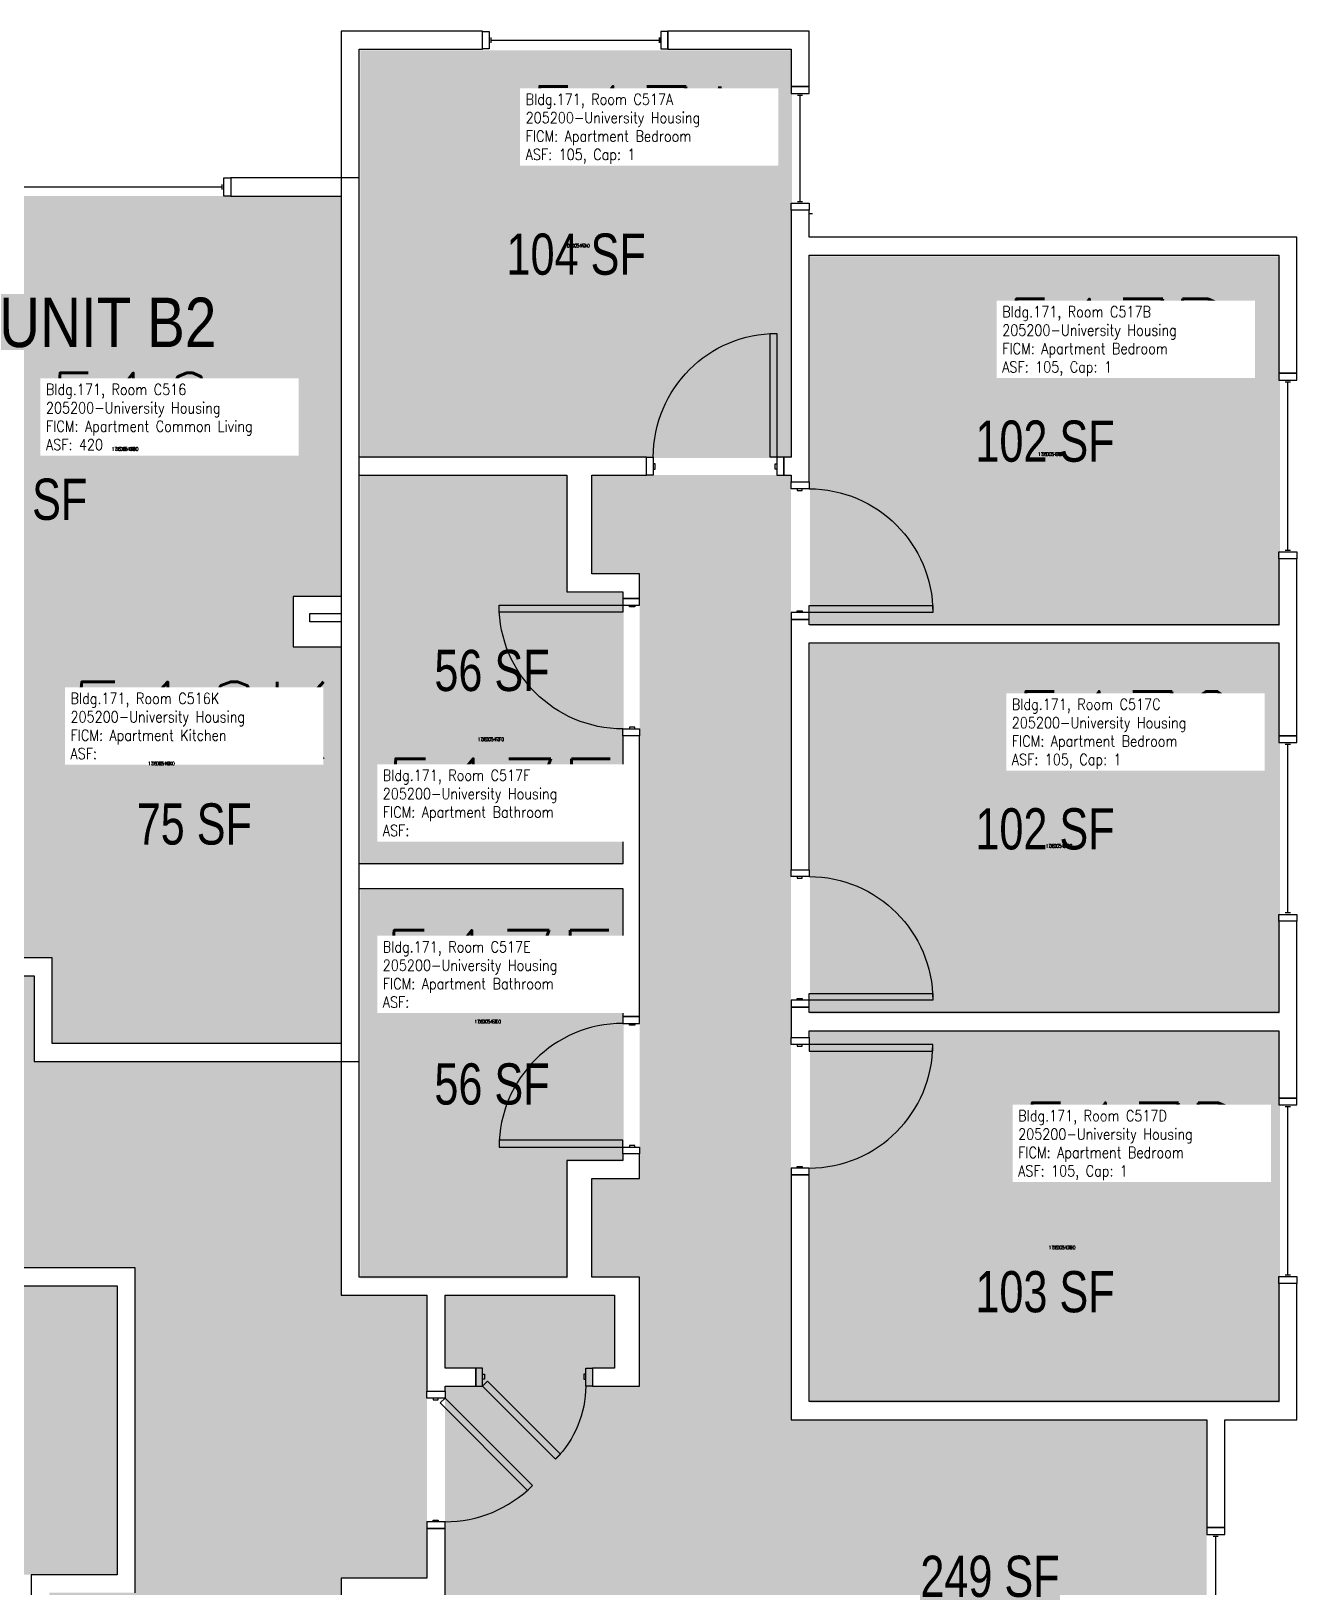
# Model space of a CAD drawing. Header units: inches. Extents: x 56 to 3925, y -1092 to 1470.
# Drawn here: x 3556.1 to 3924.6, y 1016.4 to 1469.6 of the extents above; entities that cross this region are included whole.
import ezdxf
from ezdxf.enums import TextEntityAlignment as Align

# ---------------------------------------------------------------- set-up
doc = ezdxf.new("R2010")
doc.units = ezdxf.units.IN
doc.header["$LTSCALE"] = 48
doc.header["$MEASUREMENT"] = 0
for name, color, linetype in [('A-DOR', 2, 'Continuous'), ('A-GLAZ', 1, 'Continuous'), ('A-IDEN-RNUM', 7, 'Continuous'), ('A-IDEN-SNUM', 4, 'Continuous'), ('A-IDEN-VNUM', 4, 'Continuous'), ('A-MISC', 1, 'Continuous'), ('A-WALL', 5, 'Continuous'), ('AREA-TEXT', 3, 'Continuous'), ('Rooms-Category-Color', 7, 'Continuous'), ('Rooms-College-Color', 7, 'Continuous'), ('Rooms-Department-Color', 7, 'Continuous'), ('Rooms-Division-Color', 7, 'Continuous'), ('Rooms-Information', 7, 'Continuous')]:
    doc.layers.add(name, color=color, linetype=linetype)
doc.styles.add('AREA', font='arial.ttf', dxfattribs={"width": 0.75, "height": 12})
doc.styles.add('ROOMSNUMBER', font='txt.shx', dxfattribs={"height": 0.03})
doc.styles.add('ROOMVNUMBER', font='simplex.shx', dxfattribs={"width": 0.85})
doc.styles.get("Standard").update_dxf_attribs({"font": 'ARIALN.TTF'})

msp = doc.modelspace()

# ---------------------------------------------------------------- hatches: boundary and pattern name
h = msp.add_hatch()
h.set_pattern_fill('ANSI31', color=256, angle=-90, style=0)
h.set_pattern_definition([(315, (4297.48303, 1528.86917), (0.088388348, 0.088388348), [])])
h.paths.add_polyline_path([(3713.53, 1197.4), (3713.53, 1138.66), (3704.32, 1138.66), (3704.32, 1197.4)], flags=9)
at = {"layer": 'Rooms-Category-Color', "true_color": 0x728ef3}
for points in [[(3651.94, 1464.09), (3777.69, 1464.09), (3777.69, 1345.34), (3651.94, 1345.34)], [(3646.38, 1304.98), (3562.23, 1304.98), (3562.23, 1199.86), (3501.11, 1199.86), (3501.11, 1208.81), (3495.86, 1208.81), (3495.86, 1199.86), (3474.66, 1199.86), (3474.66, 1249.23), (3495.86, 1249.23), (3495.86, 1242.81), (3501.11, 1242.81), (3501.11, 1256.48), (3469.41, 1256.48), (3469.41, 1242.61), (3440.66, 1242.61), (3440.66, 1256.48), (3264.63, 1256.48), (3264.63, 1242.61), (3235.88, 1242.61), (3235.88, 1300.61), (3510.88, 1300.61), (3510.88, 1421.61), (3646.38, 1421.61)], [(3782.94, 1404.09), (3919.69, 1404.09), (3919.69, 1296.47), (3782.94, 1296.47)], [(3651.94, 1340.09), (3712.44, 1340.09), (3712.44, 1306.09), (3728.69, 1306.09), (3728.69, 1226.95), (3651.94, 1226.95)], [(3781.76, 929.89), (3781.76, 1014.03), (3676.64, 1014.03), (3676.64, 1075.16), (3685.59, 1075.16), (3685.59, 1080.41), (3676.64, 1080.41), (3676.64, 1101.6), (3726.01, 1101.6), (3726.01, 1080.41), (3719.59, 1080.41), (3719.59, 1075.16), (3733.26, 1075.16), (3733.26, 1106.85), (3719.39, 1106.85), (3719.39, 1135.6), (3733.26, 1135.6), (3733.26, 1311.64), (3719.39, 1311.64), (3719.39, 1340.39), (3777.39, 1340.39), (3777.39, 1065.39), (3898.39, 1065.39), (3898.39, 929.89)], [(3562.23, 1174.86), (3562.23, 1304.98), (3632.38, 1304.98), (3632.38, 1290.36), (3646.38, 1290.36), (3646.38, 1174.86)], [(3782.94, 1291.22), (3919.69, 1291.22), (3919.69, 1183.59), (3782.94, 1183.59)], [(3651.94, 1219.7), (3728.69, 1219.7), (3728.69, 1140.56), (3712.44, 1140.56), (3712.44, 1106.56), (3651.94, 1106.56)], [(3919.69, 1070.34), (3919.69, 1178.34), (3782.94, 1178.34), (3782.94, 1070.34)], [(3581.14, 1020.24), (3451.01, 1020.24), (3451.01, 1090.39), (3465.64, 1090.39), (3465.64, 1104.39), (3581.14, 1104.39)]]:
    msp.add_hatch(color=171, dxfattribs=at).paths.add_polyline_path(points)
at = {"layer": 'Rooms-Category-Color', "true_color": 0xadadad}
for points in [[(2880.39, 1163.39), (2880.39, 1170.26), (3106.65, 1170.26), (3106.65, 1163.67), (3111.9, 1163.67), (3111.9, 1169.64), (3474.68, 1169.64), (3474.68, 1194.64), (3557, 1194.64), (3557, 1169.64), (3646.39, 1169.64), (3646.39, 1101.6), (3671.39, 1101.6), (3671.39, 1019.28), (3646.39, 1019.28), (3586.39, 1019.28), (3586.39, 1109.64), (3166.65, 1109.64), (3166.65, 1085.64), (3111.9, 1085.64), (3111.9, 1091.67), (3106.65, 1091.67), (3106.65, 1086.27), (2880.39, 1086.27), (2880.39, 1091.39), (2873.89, 1091.39), (2873.89, 1163.39)], [(3586.39, 1019.28), (3646.39, 1019.28), (3646.39, 835.24), (3671.39, 835.24), (3671.39, 752.92), (3646.39, 752.92), (3646.39, 22.1), (3671.39, 22.1), (3671.39, -60.22), (3646.39, -60.22), (3646.39, -248.61), (3586.39, -248.61), (3586.39, -215.61), (3587.01, -215.61), (3587.01, -44.24), (3586.39, -44.24), (3586.39, 119.53), (3561.39, 119.53), (3561.39, 201.85), (3586.39, 201.85), (3586.39, 932.67), (3561.39, 932.67), (3561.39, 1014.99), (3586.39, 1014.99)]]:
    msp.add_hatch(color=253, dxfattribs=at).paths.add_polyline_path(points)
at = {"layer": 'Rooms-College-Color', "true_color": 0xadadad}
for points in [[(3651.94, 1464.09), (3777.69, 1464.09), (3777.69, 1345.34), (3651.94, 1345.34)], [(3646.38, 1304.98), (3562.23, 1304.98), (3562.23, 1199.86), (3501.11, 1199.86), (3501.11, 1208.81), (3495.86, 1208.81), (3495.86, 1199.86), (3474.66, 1199.86), (3474.66, 1249.23), (3495.86, 1249.23), (3495.86, 1242.81), (3501.11, 1242.81), (3501.11, 1256.48), (3469.41, 1256.48), (3469.41, 1242.61), (3440.66, 1242.61), (3440.66, 1256.48), (3264.63, 1256.48), (3264.63, 1242.61), (3235.88, 1242.61), (3235.88, 1300.61), (3510.88, 1300.61), (3510.88, 1421.61), (3646.38, 1421.61)], [(3782.94, 1404.09), (3919.69, 1404.09), (3919.69, 1296.47), (3782.94, 1296.47)], [(3651.94, 1340.09), (3712.44, 1340.09), (3712.44, 1306.09), (3728.69, 1306.09), (3728.69, 1226.95), (3651.94, 1226.95)], [(3781.76, 929.89), (3781.76, 1014.03), (3676.64, 1014.03), (3676.64, 1075.16), (3685.59, 1075.16), (3685.59, 1080.41), (3676.64, 1080.41), (3676.64, 1101.6), (3726.01, 1101.6), (3726.01, 1080.41), (3719.59, 1080.41), (3719.59, 1075.16), (3733.26, 1075.16), (3733.26, 1106.85), (3719.39, 1106.85), (3719.39, 1135.6), (3733.26, 1135.6), (3733.26, 1311.64), (3719.39, 1311.64), (3719.39, 1340.39), (3777.39, 1340.39), (3777.39, 1065.39), (3898.39, 1065.39), (3898.39, 929.89)], [(3562.23, 1174.86), (3562.23, 1304.98), (3632.38, 1304.98), (3632.38, 1290.36), (3646.38, 1290.36), (3646.38, 1174.86)], [(3782.94, 1291.22), (3919.69, 1291.22), (3919.69, 1183.59), (3782.94, 1183.59)], [(3651.94, 1219.7), (3728.69, 1219.7), (3728.69, 1140.56), (3712.44, 1140.56), (3712.44, 1106.56), (3651.94, 1106.56)], [(2880.39, 1163.39), (2880.39, 1170.26), (3106.65, 1170.26), (3106.65, 1163.67), (3111.9, 1163.67), (3111.9, 1169.64), (3474.68, 1169.64), (3474.68, 1194.64), (3557, 1194.64), (3557, 1169.64), (3646.39, 1169.64), (3646.39, 1101.6), (3671.39, 1101.6), (3671.39, 1019.28), (3646.39, 1019.28), (3586.39, 1019.28), (3586.39, 1109.64), (3166.65, 1109.64), (3166.65, 1085.64), (3111.9, 1085.64), (3111.9, 1091.67), (3106.65, 1091.67), (3106.65, 1086.27), (2880.39, 1086.27), (2880.39, 1091.39), (2873.89, 1091.39), (2873.89, 1163.39)], [(3919.69, 1070.34), (3919.69, 1178.34), (3782.94, 1178.34), (3782.94, 1070.34)], [(3581.14, 1020.24), (3451.01, 1020.24), (3451.01, 1090.39), (3465.64, 1090.39), (3465.64, 1104.39), (3581.14, 1104.39)], [(3586.39, 1019.28), (3646.39, 1019.28), (3646.39, 835.24), (3671.39, 835.24), (3671.39, 752.92), (3646.39, 752.92), (3646.39, 22.1), (3671.39, 22.1), (3671.39, -60.22), (3646.39, -60.22), (3646.39, -248.61), (3586.39, -248.61), (3586.39, -215.61), (3587.01, -215.61), (3587.01, -44.24), (3586.39, -44.24), (3586.39, 119.53), (3561.39, 119.53), (3561.39, 201.85), (3586.39, 201.85), (3586.39, 932.67), (3561.39, 932.67), (3561.39, 1014.99), (3586.39, 1014.99)]]:
    msp.add_hatch(color=253, dxfattribs=at).paths.add_polyline_path(points)
at = {"layer": 'Rooms-Department-Color', "true_color": 0x604aed}
for points in [[(3651.94, 1464.09), (3777.69, 1464.09), (3777.69, 1345.34), (3651.94, 1345.34)], [(3646.38, 1304.98), (3562.23, 1304.98), (3562.23, 1199.86), (3501.11, 1199.86), (3501.11, 1208.81), (3495.86, 1208.81), (3495.86, 1199.86), (3474.66, 1199.86), (3474.66, 1249.23), (3495.86, 1249.23), (3495.86, 1242.81), (3501.11, 1242.81), (3501.11, 1256.48), (3469.41, 1256.48), (3469.41, 1242.61), (3440.66, 1242.61), (3440.66, 1256.48), (3264.63, 1256.48), (3264.63, 1242.61), (3235.88, 1242.61), (3235.88, 1300.61), (3510.88, 1300.61), (3510.88, 1421.61), (3646.38, 1421.61)], [(3782.94, 1404.09), (3919.69, 1404.09), (3919.69, 1296.47), (3782.94, 1296.47)], [(3651.94, 1340.09), (3712.44, 1340.09), (3712.44, 1306.09), (3728.69, 1306.09), (3728.69, 1226.95), (3651.94, 1226.95)], [(3781.76, 929.89), (3781.76, 1014.03), (3676.64, 1014.03), (3676.64, 1075.16), (3685.59, 1075.16), (3685.59, 1080.41), (3676.64, 1080.41), (3676.64, 1101.6), (3726.01, 1101.6), (3726.01, 1080.41), (3719.59, 1080.41), (3719.59, 1075.16), (3733.26, 1075.16), (3733.26, 1106.85), (3719.39, 1106.85), (3719.39, 1135.6), (3733.26, 1135.6), (3733.26, 1311.64), (3719.39, 1311.64), (3719.39, 1340.39), (3777.39, 1340.39), (3777.39, 1065.39), (3898.39, 1065.39), (3898.39, 929.89)], [(3562.23, 1174.86), (3562.23, 1304.98), (3632.38, 1304.98), (3632.38, 1290.36), (3646.38, 1290.36), (3646.38, 1174.86)], [(3782.94, 1291.22), (3919.69, 1291.22), (3919.69, 1183.59), (3782.94, 1183.59)], [(3651.94, 1219.7), (3728.69, 1219.7), (3728.69, 1140.56), (3712.44, 1140.56), (3712.44, 1106.56), (3651.94, 1106.56)], [(3919.69, 1070.34), (3919.69, 1178.34), (3782.94, 1178.34), (3782.94, 1070.34)], [(3581.14, 1020.24), (3451.01, 1020.24), (3451.01, 1090.39), (3465.64, 1090.39), (3465.64, 1104.39), (3581.14, 1104.39)]]:
    msp.add_hatch(color=173, dxfattribs=at).paths.add_polyline_path(points)
at = {"layer": 'Rooms-Department-Color', "true_color": 0xacacac}
for points in [[(2880.39, 1163.39), (2880.39, 1170.26), (3106.65, 1170.26), (3106.65, 1163.67), (3111.9, 1163.67), (3111.9, 1169.64), (3474.68, 1169.64), (3474.68, 1194.64), (3557, 1194.64), (3557, 1169.64), (3646.39, 1169.64), (3646.39, 1101.6), (3671.39, 1101.6), (3671.39, 1019.28), (3646.39, 1019.28), (3586.39, 1019.28), (3586.39, 1109.64), (3166.65, 1109.64), (3166.65, 1085.64), (3111.9, 1085.64), (3111.9, 1091.67), (3106.65, 1091.67), (3106.65, 1086.27), (2880.39, 1086.27), (2880.39, 1091.39), (2873.89, 1091.39), (2873.89, 1163.39)], [(3586.39, 1019.28), (3646.39, 1019.28), (3646.39, 835.24), (3671.39, 835.24), (3671.39, 752.92), (3646.39, 752.92), (3646.39, 22.1), (3671.39, 22.1), (3671.39, -60.22), (3646.39, -60.22), (3646.39, -248.61), (3586.39, -248.61), (3586.39, -215.61), (3587.01, -215.61), (3587.01, -44.24), (3586.39, -44.24), (3586.39, 119.53), (3561.39, 119.53), (3561.39, 201.85), (3586.39, 201.85), (3586.39, 932.67), (3561.39, 932.67), (3561.39, 1014.99), (3586.39, 1014.99)]]:
    msp.add_hatch(color=253, dxfattribs=at).paths.add_polyline_path(points)
at = {"layer": 'Rooms-Division-Color', "true_color": 0x604aed}
for points in [[(3651.94, 1464.09), (3777.69, 1464.09), (3777.69, 1345.34), (3651.94, 1345.34)], [(3646.38, 1304.98), (3562.23, 1304.98), (3562.23, 1199.86), (3501.11, 1199.86), (3501.11, 1208.81), (3495.86, 1208.81), (3495.86, 1199.86), (3474.66, 1199.86), (3474.66, 1249.23), (3495.86, 1249.23), (3495.86, 1242.81), (3501.11, 1242.81), (3501.11, 1256.48), (3469.41, 1256.48), (3469.41, 1242.61), (3440.66, 1242.61), (3440.66, 1256.48), (3264.63, 1256.48), (3264.63, 1242.61), (3235.88, 1242.61), (3235.88, 1300.61), (3510.88, 1300.61), (3510.88, 1421.61), (3646.38, 1421.61)], [(3782.94, 1404.09), (3919.69, 1404.09), (3919.69, 1296.47), (3782.94, 1296.47)], [(3651.94, 1340.09), (3712.44, 1340.09), (3712.44, 1306.09), (3728.69, 1306.09), (3728.69, 1226.95), (3651.94, 1226.95)], [(3781.76, 929.89), (3781.76, 1014.03), (3676.64, 1014.03), (3676.64, 1075.16), (3685.59, 1075.16), (3685.59, 1080.41), (3676.64, 1080.41), (3676.64, 1101.6), (3726.01, 1101.6), (3726.01, 1080.41), (3719.59, 1080.41), (3719.59, 1075.16), (3733.26, 1075.16), (3733.26, 1106.85), (3719.39, 1106.85), (3719.39, 1135.6), (3733.26, 1135.6), (3733.26, 1311.64), (3719.39, 1311.64), (3719.39, 1340.39), (3777.39, 1340.39), (3777.39, 1065.39), (3898.39, 1065.39), (3898.39, 929.89)], [(3562.23, 1174.86), (3562.23, 1304.98), (3632.38, 1304.98), (3632.38, 1290.36), (3646.38, 1290.36), (3646.38, 1174.86)], [(3782.94, 1291.22), (3919.69, 1291.22), (3919.69, 1183.59), (3782.94, 1183.59)], [(3651.94, 1219.7), (3728.69, 1219.7), (3728.69, 1140.56), (3712.44, 1140.56), (3712.44, 1106.56), (3651.94, 1106.56)], [(3919.69, 1070.34), (3919.69, 1178.34), (3782.94, 1178.34), (3782.94, 1070.34)], [(3581.14, 1020.24), (3451.01, 1020.24), (3451.01, 1090.39), (3465.64, 1090.39), (3465.64, 1104.39), (3581.14, 1104.39)]]:
    msp.add_hatch(color=173, dxfattribs=at).paths.add_polyline_path(points)
at = {"layer": 'Rooms-Division-Color', "true_color": 0xadadad}
for points in [[(2880.39, 1163.39), (2880.39, 1170.26), (3106.65, 1170.26), (3106.65, 1163.67), (3111.9, 1163.67), (3111.9, 1169.64), (3474.68, 1169.64), (3474.68, 1194.64), (3557, 1194.64), (3557, 1169.64), (3646.39, 1169.64), (3646.39, 1101.6), (3671.39, 1101.6), (3671.39, 1019.28), (3646.39, 1019.28), (3586.39, 1019.28), (3586.39, 1109.64), (3166.65, 1109.64), (3166.65, 1085.64), (3111.9, 1085.64), (3111.9, 1091.67), (3106.65, 1091.67), (3106.65, 1086.27), (2880.39, 1086.27), (2880.39, 1091.39), (2873.89, 1091.39), (2873.89, 1163.39)], [(3586.39, 1019.28), (3646.39, 1019.28), (3646.39, 835.24), (3671.39, 835.24), (3671.39, 752.92), (3646.39, 752.92), (3646.39, 22.1), (3671.39, 22.1), (3671.39, -60.22), (3646.39, -60.22), (3646.39, -248.61), (3586.39, -248.61), (3586.39, -215.61), (3587.01, -215.61), (3587.01, -44.24), (3586.39, -44.24), (3586.39, 119.53), (3561.39, 119.53), (3561.39, 201.85), (3586.39, 201.85), (3586.39, 932.67), (3561.39, 932.67), (3561.39, 1014.99), (3586.39, 1014.99)]]:
    msp.add_hatch(color=253, dxfattribs=at).paths.add_polyline_path(points)

# ---------------------------------------------------------------- linework, layer by layer
at = {"layer": 'A-DOR'}
for points in [[(3773.27, 1345.64), (3771.27, 1345.64), (3771.27, 1381.64), (3773.27, 1381.64)], [(3737.27, 1340.39), (3735.27, 1340.39), (3735.27, 1345.64), (3737.27, 1345.64)], [(3737.27, 1342.14), (3737.77, 1342.14), (3737.77, 1343.64), (3737.27, 1343.64)], [(3773.27, 1342.14), (3772.77, 1342.14), (3772.77, 1343.64), (3773.27, 1343.64)], [(3773.27, 1340.39), (3775.27, 1340.39), (3775.27, 1345.64), (3773.27, 1345.64)], [(3777.39, 1336.39), (3777.39, 1338.39), (3782.64, 1338.39), (3782.64, 1336.39)], [(3779.14, 1336.39), (3779.14, 1335.89), (3780.64, 1335.89), (3780.64, 1336.39)], [(3728.39, 1302.5), (3728.39, 1300.5), (3692.39, 1300.5), (3692.39, 1302.5)], [(3733.26, 1302.5), (3733.26, 1304.5), (3728.39, 1304.5), (3728.39, 1302.5)], [(3731.89, 1302.5), (3731.89, 1302), (3730.39, 1302), (3730.39, 1302.5)], [(3779.14, 1300.39), (3779.14, 1300.89), (3780.64, 1300.89), (3780.64, 1300.39)], [(3782.64, 1300.39), (3782.64, 1302.39), (3818.64, 1302.39), (3818.64, 1300.39)], [(3777.39, 1300.39), (3777.39, 1298.39), (3782.64, 1298.39), (3782.64, 1300.39)], [(3733.26, 1266.5), (3733.26, 1264.5), (3728.39, 1264.5), (3728.39, 1266.5)], [(3731.89, 1266.5), (3731.89, 1267), (3730.39, 1267), (3730.39, 1266.5)], [(3777.39, 1223.51), (3777.39, 1225.51), (3782.64, 1225.51), (3782.64, 1223.51)], [(3779.14, 1223.51), (3779.14, 1223.01), (3780.64, 1223.01), (3780.64, 1223.51)], [(3777.39, 1187.51), (3777.39, 1185.51), (3782.64, 1185.51), (3782.64, 1187.51)], [(3779.14, 1187.51), (3779.14, 1188.01), (3780.64, 1188.01), (3780.64, 1187.51)], [(3782.64, 1187.51), (3782.64, 1189.51), (3818.64, 1189.51), (3818.64, 1187.51)], [(3733.26, 1180.75), (3733.26, 1182.75), (3728.39, 1182.75), (3728.39, 1180.75)], [(3731.89, 1180.75), (3731.89, 1180.25), (3730.39, 1180.25), (3730.39, 1180.75)], [(3777.39, 1174.64), (3777.39, 1176.64), (3782.64, 1176.64), (3782.64, 1174.64)], [(3779.14, 1174.64), (3779.14, 1174.14), (3780.64, 1174.14), (3780.64, 1174.64)], [(3782.64, 1174.64), (3782.64, 1172.64), (3818.64, 1172.64), (3818.64, 1174.64)], [(3728.39, 1144.75), (3728.39, 1146.75), (3692.39, 1146.75), (3692.39, 1144.75)], [(3733.26, 1144.75), (3733.26, 1142.75), (3728.39, 1142.75), (3728.39, 1144.75)], [(3731.89, 1144.75), (3731.89, 1145.25), (3730.39, 1145.25), (3730.39, 1144.75)], [(3777.39, 1138.64), (3777.39, 1136.64), (3782.64, 1136.64), (3782.64, 1138.64)], [(3779.14, 1138.64), (3779.14, 1139.14), (3780.64, 1139.14), (3780.64, 1138.64)], [(3687.59, 1080.41), (3685.59, 1080.41), (3685.59, 1075.16), (3687.59, 1075.16)], [(3687.59, 1078.66), (3688.09, 1078.66), (3688.09, 1077.16), (3687.59, 1077.16)], [(3717.59, 1078.66), (3717.09, 1078.66), (3717.09, 1077.16), (3717.59, 1077.16)], [(3717.59, 1080.41), (3719.59, 1080.41), (3719.59, 1075.16), (3717.59, 1075.16)], [(3687.59, 1075.16), (3689, 1076.57), (3710.22, 1055.36), (3708.8, 1053.94)], [(3671.39, 1071.67), (3671.39, 1073.67), (3676.64, 1073.67), (3676.64, 1071.67)], [(3673.14, 1071.67), (3673.14, 1071.17), (3674.64, 1071.17), (3674.64, 1071.67)], [(3676.64, 1071.67), (3675.23, 1070.25), (3700.68, 1044.8), (3702.1, 1046.21)], [(3671.39, 1035.67), (3671.39, 1033.67), (3676.64, 1033.67), (3676.64, 1035.67)], [(3673.14, 1035.67), (3673.14, 1036.17), (3674.64, 1036.17), (3674.64, 1035.67)]]:
    msp.add_lwpolyline(points, close=True, dxfattribs=at)
at = {"layer": 'A-DOR', "extrusion": (0, 0, -1)}
for centre, radius, start, end in [((-3773.27, 1345.64), 36, 0, 90), ((-3782.64, 1300.39), 36, 90, 180), ((-3728.39, 1302.5), 36, 270, 0), ((-3782.64, 1187.51), 36, 90, 180), ((-3687.59, 1075.16), 30, 180, 225)]:
    msp.add_arc(centre, radius, start, end, dxfattribs=at)
at = {"layer": 'A-DOR'}
for centre, start, end in [((3728.39, 1144.75), 90, 180), ((3782.64, 1174.64), 270, 0), ((3676.64, 1071.67), 270, 315)]:
    msp.add_arc(centre, 36, start, end, dxfattribs=at)
at = {"layer": 'A-GLAZ'}
for p, q in [((3687.51, 1464.51), (3687.51, 1469.51)), ((3687.51, 1469.51), (3689.51, 1469.51)), ((3689.51, 1469.51), (3689.51, 1464.51)), ((3741.51, 1469.51), (3739.51, 1469.51)), ((3739.51, 1469.51), (3739.51, 1464.51)), ((3741.51, 1464.51), (3741.51, 1469.51)), ((3689.51, 1464.51), (3687.51, 1464.51)), ((3689.51, 1467.76), (3689.51, 1466.26)), ((3690.01, 1467.76), (3690.01, 1466.26)), ((3690.01, 1467.01), (3739.01, 1467.01)), ((3739.01, 1467.76), (3739.01, 1466.26)), ((3739.51, 1466.26), (3739.51, 1467.76)), ((3739.51, 1464.51), (3741.51, 1464.51)), ((3779.26, 1451.01), (3780.76, 1451.01)), ((3780.01, 1420.01), (3780.01, 1451.01)), ((3611.78, 1424.26), (3544.78, 1424.26)), ((3611.78, 1423.51), (3611.78, 1425.01)), ((3779.26, 1420.01), (3780.76, 1420.01)), ((3782.64, 1416.51), (3783.64, 1416.51)), ((3921.26, 1367.54), (3922.76, 1367.54)), ((3922.01, 1318.54), (3922.01, 1367.54)), ((3921.26, 1318.54), (3922.76, 1318.54)), ((3921.26, 1262.01), (3922.76, 1262.01)), ((3922.01, 1213.01), (3922.01, 1262.01)), ((3921.26, 1213.01), (3922.76, 1213.01)), ((3921.26, 1156.54), (3922.76, 1156.54)), ((3922.01, 1107.54), (3922.01, 1156.54)), ((3921.26, 1107.54), (3922.76, 1107.54)), ((3900.26, 1031.5), (3901.76, 1031.5)), ((3901.01, 964.5), (3901.01, 1031.5))]:
    msp.add_line(p, q, dxfattribs=at)
for points in [[(3782.64, 1451.51), (3782.64, 1453.51), (3777.39, 1453.51), (3777.39, 1451.51)], [(3612.28, 1426.89), (3614.28, 1426.89), (3614.28, 1421.64), (3612.28, 1421.64)], [(3782.64, 1419.51), (3782.64, 1417.51), (3777.39, 1417.51), (3777.39, 1419.51)], [(3924.64, 1368.04), (3924.64, 1370.04), (3919.39, 1370.04), (3919.39, 1368.04)], [(3924.64, 1318.04), (3924.64, 1316.04), (3919.39, 1316.04), (3919.39, 1318.04)], [(3924.64, 1262.51), (3924.64, 1264.51), (3919.39, 1264.51), (3919.39, 1262.51)], [(3924.64, 1212.51), (3924.64, 1210.51), (3919.39, 1210.51), (3919.39, 1212.51)], [(3924.64, 1157.04), (3924.64, 1159.04), (3919.39, 1159.04), (3919.39, 1157.04)], [(3924.64, 1107.04), (3924.64, 1105.04), (3919.39, 1105.04), (3919.39, 1107.04)], [(3903.64, 1032), (3903.64, 1034), (3898.39, 1034), (3898.39, 1032)]]:
    msp.add_lwpolyline(points, close=True, dxfattribs=at)
at = {"layer": 'A-WALL'}
for p, q in [((3646.39, 1469.64), (3646.39, 1412.25)), ((3687.51, 1469.64), (3646.39, 1469.64)), ((3646.39, 1469.64), (3646.39, 1341.01)), ((3687.51, 1464.39), (3687.51, 1469.64)), ((3782.64, 1469.64), (3741.51, 1469.64)), ((3741.51, 1469.64), (3741.51, 1464.39)), ((3782.64, 1453.51), (3782.64, 1469.64)), ((3651.64, 1412.25), (3651.64, 1464.39)), ((3651.64, 1464.39), (3687.51, 1464.39)), ((3651.64, 1345.64), (3651.64, 1464.39)), ((3741.51, 1464.39), (3777.39, 1464.39)), ((3777.39, 1464.39), (3777.39, 1453.51)), ((3777.39, 1453.51), (3782.64, 1453.51)), ((3651.65, 1426.89), (3614.28, 1426.89)), ((3614.28, 1426.89), (3614.28, 1421.64)), ((3651.65, 1169.64), (3651.65, 1426.89)), ((3614.28, 1421.64), (3646.4, 1421.64)), ((3646.4, 1421.64), (3646.4, 1305.01)), ((3782.64, 1417.51), (3777.39, 1417.51)), ((3777.39, 1417.51), (3777.39, 1409.01)), ((3782.64, 1409.64), (3782.64, 1417.51)), ((3924.64, 1409.64), (3782.64, 1409.64)), ((3924.64, 1370.04), (3924.64, 1409.64)), ((3777.39, 1409.01), (3777.39, 1345.64)), ((3782.64, 1404.39), (3919.39, 1404.39)), ((3782.64, 1338.39), (3782.64, 1404.39)), ((3919.39, 1404.39), (3919.39, 1370.04)), ((3919.39, 1370.04), (3924.64, 1370.04)), ((3732.64, 1345.64), (3651.64, 1345.64)), ((3735.27, 1345.64), (3732.64, 1345.64)), ((3735.27, 1340.39), (3735.27, 1345.64)), ((3777.39, 1345.64), (3775.27, 1345.64)), ((3775.27, 1345.64), (3775.27, 1340.39)), ((3646.39, 1341.01), (3646.39, 1101.6)), ((3651.64, 1340.39), (3712.14, 1340.39)), ((3651.64, 1227.25), (3651.64, 1340.39)), ((3712.14, 1340.39), (3712.14, 1306.39)), ((3719.39, 1340.39), (3732.64, 1340.39)), ((3719.39, 1311.64), (3719.39, 1340.39)), ((3732.64, 1340.39), (3735.27, 1340.39)), ((3775.27, 1340.39), (3777.39, 1340.39)), ((3777.39, 1340.39), (3777.39, 1338.39)), ((3777.39, 1338.39), (3782.64, 1338.39)), ((3924.64, 1316.04), (3919.39, 1316.04)), ((3919.39, 1316.04), (3919.39, 1296.76)), ((3924.64, 1264.51), (3924.64, 1316.04)), ((3733.26, 1311.64), (3719.39, 1311.64)), ((3733.26, 1304.5), (3733.26, 1311.64)), ((3712.14, 1306.39), (3728.39, 1306.39)), ((3728.39, 1306.39), (3728.39, 1304.5)), ((3632.4, 1305.01), (3632.4, 1290.39)), ((3646.4, 1305.01), (3632.4, 1305.01)), ((3728.39, 1304.5), (3733.26, 1304.5)), ((3637.27, 1297.64), (3637.27, 1300.14)), ((3637.27, 1300.14), (3646.4, 1300.14)), ((3646.4, 1297.64), (3637.27, 1297.64)), ((3646.4, 1300.14), (3646.4, 1297.64)), ((3782.64, 1298.39), (3777.39, 1298.39)), ((3777.39, 1298.39), (3777.39, 1225.51)), ((3782.64, 1296.76), (3782.64, 1298.39)), ((3919.39, 1296.76), (3782.64, 1296.76)), ((3632.4, 1290.39), (3646.4, 1290.39)), ((3646.4, 1290.39), (3646.4, 1174.89)), ((3782.64, 1291.51), (3919.39, 1291.51)), ((3782.64, 1225.51), (3782.64, 1291.51)), ((3919.39, 1291.51), (3919.39, 1264.51)), ((3733.26, 1264.5), (3728.39, 1264.5)), ((3728.39, 1264.5), (3728.39, 1227.25)), ((3733.26, 1182.75), (3733.26, 1264.5)), ((3919.39, 1264.51), (3924.64, 1264.51)), ((3728.39, 1227.25), (3651.64, 1227.25)), ((3777.39, 1225.51), (3782.64, 1225.51)), ((3651.64, 1220), (3728.39, 1220)), ((3651.64, 1106.85), (3651.64, 1220)), ((3728.39, 1220), (3728.39, 1182.75)), ((3924.64, 1210.51), (3919.39, 1210.51)), ((3919.39, 1210.51), (3919.39, 1183.89)), ((3924.64, 1159.04), (3924.64, 1210.51)), ((3562.25, 1199.89), (3542.61, 1199.89)), ((3562.25, 1174.89), (3562.25, 1199.89)), ((3542.61, 1194.64), (3557, 1194.64)), ((3557, 1194.64), (3557, 1169.64)), ((3782.64, 1185.51), (3777.39, 1185.51)), ((3777.39, 1185.51), (3777.39, 1176.64)), ((3782.64, 1183.89), (3782.64, 1185.51)), ((3919.39, 1183.89), (3782.64, 1183.89)), ((3728.39, 1182.75), (3733.26, 1182.75)), ((3782.64, 1178.64), (3919.39, 1178.64)), ((3782.64, 1176.64), (3782.64, 1178.64)), ((3919.39, 1178.64), (3919.39, 1159.04)), ((3646.4, 1174.89), (3562.25, 1174.89)), ((3777.39, 1176.64), (3782.64, 1176.64)), ((3557, 1169.64), (3651.65, 1169.64)), ((3919.39, 1159.04), (3924.64, 1159.04)), ((3733.26, 1142.75), (3728.39, 1142.75)), ((3728.39, 1142.75), (3728.39, 1140.85)), ((3733.26, 1135.6), (3733.26, 1142.75)), ((3728.39, 1140.85), (3712.14, 1140.85)), ((3712.14, 1140.85), (3712.14, 1106.85)), ((3719.39, 1135.6), (3733.26, 1135.6)), ((3719.39, 1106.85), (3719.39, 1135.6)), ((3782.64, 1136.64), (3777.39, 1136.64)), ((3777.39, 1136.64), (3777.39, 1065.39)), ((3782.64, 1070.64), (3782.64, 1136.64)), ((3586.39, 1109.64), (3329.14, 1109.64)), ((3586.39, 1014.99), (3586.39, 1109.64)), ((3712.14, 1106.85), (3651.64, 1106.85)), ((3733.26, 1106.85), (3719.39, 1106.85)), ((3733.26, 1075.16), (3733.26, 1106.85)), ((3465.64, 1104.39), (3581.14, 1104.39)), ((3581.14, 1104.39), (3581.14, 1020.24)), ((3646.39, 1101.6), (3671.39, 1101.6)), ((3671.39, 1101.6), (3671.39, 1073.67)), ((3676.64, 1080.41), (3676.64, 1101.6)), ((3676.64, 1101.6), (3726.01, 1101.6)), ((3726.01, 1101.6), (3726.01, 1080.41)), ((3924.64, 1105.04), (3919.39, 1105.04)), ((3919.39, 1105.04), (3919.39, 1070.64)), ((3924.64, 1065.39), (3924.64, 1105.04)), ((3685.59, 1080.41), (3676.64, 1080.41)), ((3685.59, 1075.16), (3685.59, 1080.41)), ((3726.01, 1080.41), (3719.59, 1080.41)), ((3719.59, 1080.41), (3719.59, 1075.16)), ((3676.64, 1075.16), (3685.59, 1075.16)), ((3676.64, 1073.67), (3676.64, 1075.16)), ((3719.59, 1075.16), (3733.26, 1075.16)), ((3671.39, 1073.67), (3676.64, 1073.67)), ((3919.39, 1070.64), (3782.64, 1070.64)), ((3777.39, 1065.39), (3898.39, 1065.39)), ((3898.39, 1065.39), (3898.39, 1034)), ((3903.64, 1065.39), (3924.64, 1065.39)), ((3903.64, 1034), (3903.64, 1065.39)), ((3676.64, 1033.67), (3671.39, 1033.67)), ((3671.39, 1033.67), (3671.39, 1019.28)), ((3676.64, 1014.03), (3676.64, 1033.67)), ((3898.39, 1034), (3903.64, 1034)), ((3556.14, 1020.24), (3556.14, 1000.61)), ((3581.14, 1020.24), (3556.14, 1020.24)), ((3646.39, 1019.28), (3646.39, 924.64)), ((3671.39, 1019.28), (3646.39, 1019.28))]:
    msp.add_line(p, q, dxfattribs=at)

# ---------------------------------------------------------------- texts
at = {"layer": 'A-IDEN-RNUM', "style": 'ROOMSNUMBER', "width": 0.85}
for s, p in [('0517-A0', (3714.96, 1406.69)), ('0516-00', (3583.51, 1347.49)), ('0517-B0', (3853.19, 1345.98)), ('0517-F0', (3689.97, 1262.97)), ('0516-K0', (3594.07, 1255.93)), ('0517-C0', (3855.39, 1231.92)), ('0517-E0', (3689.06, 1180.78)), ('0517-D0', (3856.3, 1115.03))]:
    msp.add_text(s, height=1, dxfattribs=at).set_placement(p, align=Align.CENTER)
at = {"layer": 'A-IDEN-SNUM', "style": 'ROOMSNUMBER', "width": 0.85}
for s, p in [('1710C517A0', (3714.96, 1406.69)), ('1710C51600', (3583.51, 1347.49)), ('1710C517B0', (3853.19, 1345.98)), ('1710C517F0', (3689.97, 1262.97)), ('1710C516K0', (3594.07, 1255.93)), ('1710C517C0', (3855.39, 1231.92)), ('1710C517E0', (3689.06, 1180.78)), ('1710C517D0', (3856.3, 1115.03))]:
    msp.add_text(s, height=1, dxfattribs=at).set_placement(p, align=Align.CENTER)
at = {"layer": 'A-IDEN-VNUM', "style": 'ROOMVNUMBER', "width": 0.85}
for s, p in [('517A', (3700.11, 1431.05)), ('517B', (3838.85, 1369.19)), ('516', (3560.45, 1347.64)), ('517C', (3841.64, 1254.91)), ('517D', (3843.49, 1135.14))]:
    msp.add_text(s, height=22.5, dxfattribs=at).set_placement(p)
at = {"layer": 'A-IDEN-VNUM', "style": 'ROOMVNUMBER'}
msp.add_text('516K', height=22.5, dxfattribs=at).set_placement((3605.09, 1268.94), align=Align.MIDDLE)
at = {"layer": 'A-IDEN-VNUM', "style": 'ROOMVNUMBER', "width": 0.9}
for s, p in [('517F', (3691.78, 1246.56)), ('517E', (3691.78, 1196.61))]:
    msp.add_text(s, height=22.5, dxfattribs=at).set_placement(p, align=Align.MIDDLE)
at = {"layer": 'A-MISC'}
msp.add_text('UNIT B2', height=14.4, dxfattribs=at).set_placement((3578.45, 1377.64), align=Align.CENTER)
at = {"layer": 'AREA-TEXT', "style": 'AREA', "width": 0.75}
for s, p in [('104 SF', (3714.81, 1404.72)), ('102 SF', (3851.31, 1350.28)), ('249 SF', (3552.22, 1333.36)), ('56 SF', (3690.31, 1283.52)), ('75 SF', (3603.64, 1238.82)), ('102 SF', (3851.31, 1237.4)), ('56 SF', (3690.31, 1163.13)), ('103 SF', (3851.31, 1102.65)), ('249 SF', (3835.29, 1019.79))]:
    msp.add_text(s, height=12, dxfattribs=at).set_placement(p, align=Align.MIDDLE_CENTER)

# ---------------------------------------------------------------- next in the draw order: texts
at = {"layer": 'Rooms-Information', "char_height": 3.2143, "width": 72, "attachment_point": 7, "style": 'ROOMVNUMBER', "bg_fill": 3, "box_fill_scale": 1.5, "bg_fill_color": 256, "bg_fill_true_color": 13158600, "bg_fill_transparency": 0}
for s, insert in [('Bldg.171, Room C517A^M^J205200-University Housing^M^JFICM: Apartment Bedroom^M^JASF: 105, Cap: 1', (3700.11, 1431.05)), ('Bldg.171, Room C517B^M^J205200-University Housing^M^JFICM: Apartment Bedroom^M^JASF: 105, Cap: 1', (3838.85, 1369.19)), ('Bldg.171, Room C516^M^J205200-University Housing^M^JFICM: Apartment Common Living^M^JASF: 420', (3560.45, 1347.64)), ('Bldg.171, Room C516K^M^J205200-University Housing^M^JFICM: Apartment Kitchen^M^JASF: ', (3567.59, 1257.69)), ('Bldg.171, Room C517C^M^J205200-University Housing^M^JFICM: Apartment Bedroom^M^JASF: 105, Cap: 1', (3841.64, 1254.91)), ('Bldg.171, Room C517F^M^J205200-University Housing^M^JFICM: Apartment Bathroom^M^JASF: ', (3658.51, 1235.31)), ('Bldg.171, Room C517E^M^J205200-University Housing^M^JFICM: Apartment Bathroom^M^JASF: ', (3658.51, 1185.36)), ('Bldg.171, Room C517D^M^J205200-University Housing^M^JFICM: Apartment Bedroom^M^JASF: 105, Cap: 1', (3843.49, 1135.14))]:
    msp.add_mtext(s, dxfattribs=dict(at, insert=insert))

doc.saveas('drawing.dxf')
